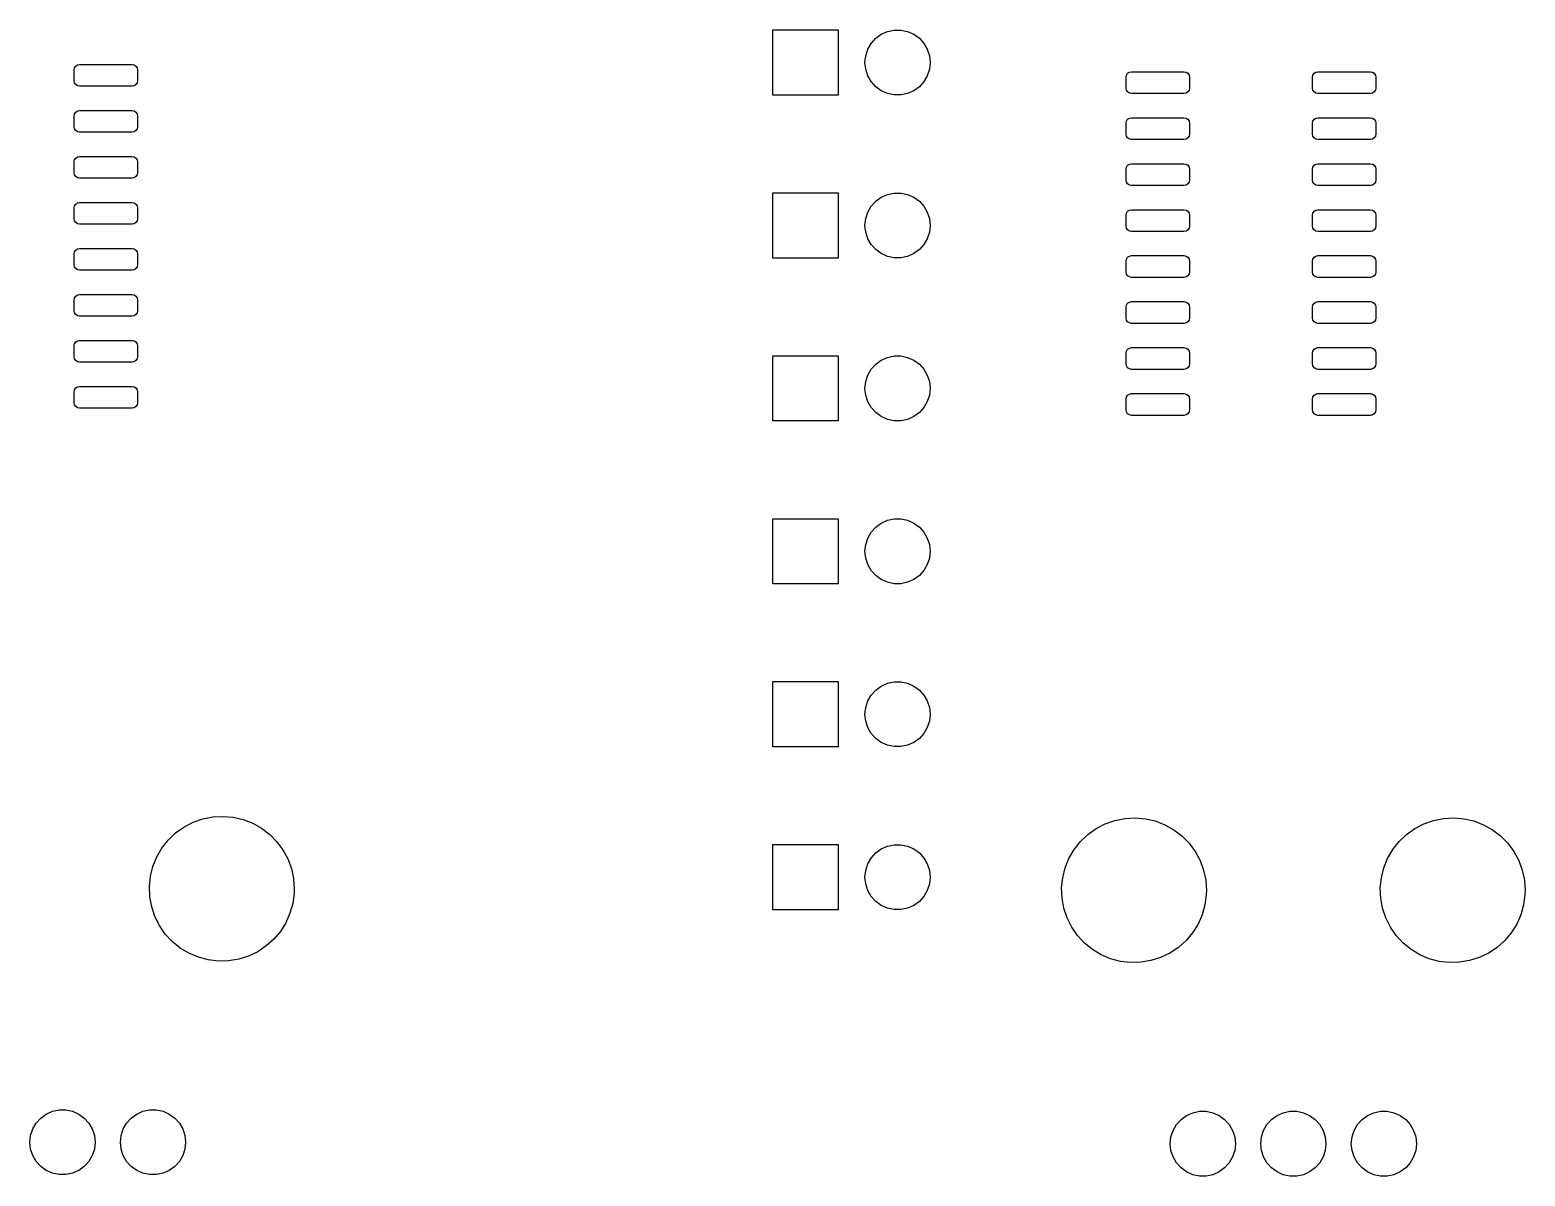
# Model space of a CAD drawing. Extents: x 119 to 479, y -311 to -51.
# Drawn here: x 248.08 to 289.37, y -178.35 to -146.7 of the extents above; entities that cross this region are included whole.
import ezdxf

# ---------------------------------------------------------------- set-up
doc = ezdxf.new("R2010")
doc.units = 0
doc.layers.add('BLACK', color=7, linetype='CONTINUOUS')

msp = doc.modelspace()

# ---------------------------------------------------------------- linework, layer by layer
at = {"layer": 'BLACK', "linetype": 'CONTINUOUS'}
for p, q in [((268.6, -148.5), (268.6, -146.7)), ((268.6, -146.7), (270.4, -146.7)), ((270.4, -146.7), (270.4, -148.5)), ((271.312, -147.071), (271.438, -146.931)), ((271.438, -146.931), (271.59, -146.821)), ((271.59, -146.821), (271.762, -146.744)), ((271.762, -146.744), (271.946, -146.705)), ((271.946, -146.705), (272.134, -146.705)), ((272.134, -146.705), (272.318, -146.744)), ((272.318, -146.744), (272.49, -146.821)), ((272.49, -146.821), (272.642, -146.931)), ((272.642, -146.931), (272.768, -147.071)), ((271.16, -147.413), (271.218, -147.234)), ((271.218, -147.234), (271.312, -147.071)), ((272.768, -147.071), (272.862, -147.234)), ((272.862, -147.234), (272.92, -147.413)), ((249.3, -147.805), (249.311, -147.748)), ((249.3, -148.105), (249.3, -147.805)), ((249.311, -147.748), (249.344, -147.699)), ((249.344, -147.699), (249.393, -147.666)), ((249.393, -147.666), (249.45, -147.655)), ((249.45, -147.655), (250.9, -147.655)), ((250.9, -147.655), (250.957, -147.666)), ((250.957, -147.666), (251.006, -147.699)), ((251.006, -147.699), (251.039, -147.748)), ((251.039, -147.748), (251.05, -147.805)), ((251.05, -147.805), (251.05, -148.105)), ((271.14, -147.6), (271.16, -147.413)), ((271.16, -147.787), (271.14, -147.6)), ((271.218, -147.966), (271.16, -147.787)), ((272.92, -147.787), (272.862, -147.966)), ((272.92, -147.413), (272.94, -147.6)), ((272.94, -147.6), (272.92, -147.787)), ((249.311, -148.162), (249.3, -148.105)), ((249.344, -148.211), (249.311, -148.162)), ((249.393, -148.244), (249.344, -148.211)), ((251.006, -148.211), (250.957, -148.244)), ((251.039, -148.162), (251.006, -148.211)), ((251.05, -148.105), (251.039, -148.162)), ((271.312, -148.129), (271.218, -147.966)), ((271.438, -148.269), (271.312, -148.129)), ((272.768, -148.129), (272.642, -148.269)), ((272.862, -147.966), (272.768, -148.129)), ((278.35, -148.005), (278.361, -147.948)), ((278.35, -148.305), (278.35, -148.005)), ((278.361, -147.948), (278.394, -147.899)), ((278.394, -147.899), (278.443, -147.866)), ((278.443, -147.866), (278.5, -147.855)), ((278.5, -147.855), (279.95, -147.855)), ((279.95, -147.855), (280.007, -147.866)), ((280.007, -147.866), (280.056, -147.899)), ((280.056, -147.899), (280.089, -147.948)), ((280.089, -147.948), (280.1, -148.005)), ((280.1, -148.005), (280.1, -148.305)), ((283.5, -148.005), (283.511, -147.948)), ((283.5, -148.305), (283.5, -148.005)), ((283.511, -147.948), (283.544, -147.899)), ((283.544, -147.899), (283.593, -147.866)), ((283.593, -147.866), (283.65, -147.855)), ((283.65, -147.855), (285.1, -147.855)), ((285.1, -147.855), (285.157, -147.866)), ((285.157, -147.866), (285.206, -147.899)), ((285.206, -147.899), (285.239, -147.948)), ((285.239, -147.948), (285.25, -148.005)), ((285.25, -148.005), (285.25, -148.305)), ((249.45, -148.255), (249.393, -148.244)), ((250.9, -148.255), (249.45, -148.255)), ((250.957, -148.244), (250.9, -148.255)), ((270.4, -148.5), (268.6, -148.5)), ((271.59, -148.379), (271.438, -148.269)), ((271.762, -148.456), (271.59, -148.379)), ((271.946, -148.495), (271.762, -148.456)), ((272.134, -148.495), (271.946, -148.495)), ((272.318, -148.456), (272.134, -148.495)), ((272.49, -148.379), (272.318, -148.456)), ((272.642, -148.269), (272.49, -148.379)), ((278.361, -148.362), (278.35, -148.305)), ((278.394, -148.411), (278.361, -148.362)), ((278.443, -148.444), (278.394, -148.411)), ((278.5, -148.455), (278.443, -148.444)), ((279.95, -148.455), (278.5, -148.455)), ((280.007, -148.444), (279.95, -148.455)), ((280.056, -148.411), (280.007, -148.444)), ((280.089, -148.362), (280.056, -148.411)), ((280.1, -148.305), (280.089, -148.362)), ((283.511, -148.362), (283.5, -148.305)), ((283.544, -148.411), (283.511, -148.362)), ((283.593, -148.444), (283.544, -148.411)), ((283.65, -148.455), (283.593, -148.444)), ((285.1, -148.455), (283.65, -148.455)), ((285.157, -148.444), (285.1, -148.455)), ((285.206, -148.411), (285.157, -148.444)), ((285.239, -148.362), (285.206, -148.411)), ((285.25, -148.305), (285.239, -148.362)), ((249.3, -149.075), (249.311, -149.018)), ((249.311, -149.018), (249.344, -148.969)), ((249.344, -148.969), (249.393, -148.936)), ((249.393, -148.936), (249.45, -148.925)), ((249.45, -148.925), (250.9, -148.925)), ((250.9, -148.925), (250.957, -148.936)), ((250.957, -148.936), (251.006, -148.969)), ((251.006, -148.969), (251.039, -149.018)), ((251.039, -149.018), (251.05, -149.075)), ((249.3, -149.375), (249.3, -149.075)), ((249.311, -149.432), (249.3, -149.375)), ((249.344, -149.481), (249.311, -149.432)), ((251.039, -149.432), (251.006, -149.481)), ((251.05, -149.375), (251.039, -149.432)), ((251.05, -149.075), (251.05, -149.375)), ((278.35, -149.275), (278.361, -149.218)), ((278.35, -149.575), (278.35, -149.275)), ((278.361, -149.218), (278.394, -149.169)), ((278.394, -149.169), (278.443, -149.136)), ((278.443, -149.136), (278.5, -149.125)), ((278.5, -149.125), (279.95, -149.125)), ((279.95, -149.125), (280.007, -149.136)), ((280.007, -149.136), (280.056, -149.169)), ((280.056, -149.169), (280.089, -149.218)), ((280.089, -149.218), (280.1, -149.275)), ((280.1, -149.275), (280.1, -149.575)), ((283.5, -149.275), (283.511, -149.218)), ((283.5, -149.575), (283.5, -149.275)), ((283.511, -149.218), (283.544, -149.169)), ((283.544, -149.169), (283.593, -149.136)), ((283.593, -149.136), (283.65, -149.125)), ((283.65, -149.125), (285.1, -149.125)), ((285.1, -149.125), (285.157, -149.136)), ((285.157, -149.136), (285.206, -149.169)), ((285.206, -149.169), (285.239, -149.218)), ((285.239, -149.218), (285.25, -149.275)), ((285.25, -149.275), (285.25, -149.575)), ((249.393, -149.514), (249.344, -149.481)), ((249.45, -149.525), (249.393, -149.514)), ((250.9, -149.525), (249.45, -149.525)), ((250.957, -149.514), (250.9, -149.525)), ((251.006, -149.481), (250.957, -149.514)), ((278.361, -149.632), (278.35, -149.575)), ((278.394, -149.681), (278.361, -149.632)), ((278.443, -149.714), (278.394, -149.681)), ((278.5, -149.725), (278.443, -149.714)), ((279.95, -149.725), (278.5, -149.725)), ((280.007, -149.714), (279.95, -149.725)), ((280.056, -149.681), (280.007, -149.714)), ((280.089, -149.632), (280.056, -149.681)), ((280.1, -149.575), (280.089, -149.632)), ((283.511, -149.632), (283.5, -149.575)), ((283.544, -149.681), (283.511, -149.632)), ((283.593, -149.714), (283.544, -149.681)), ((283.65, -149.725), (283.593, -149.714)), ((285.1, -149.725), (283.65, -149.725)), ((285.157, -149.714), (285.1, -149.725)), ((285.206, -149.681), (285.157, -149.714)), ((285.239, -149.632), (285.206, -149.681)), ((285.25, -149.575), (285.239, -149.632)), ((249.3, -150.345), (249.311, -150.288)), ((249.311, -150.288), (249.344, -150.239)), ((249.344, -150.239), (249.393, -150.206)), ((249.393, -150.206), (249.45, -150.195)), ((249.45, -150.195), (250.9, -150.195)), ((250.9, -150.195), (250.957, -150.206)), ((250.957, -150.206), (251.006, -150.239)), ((251.006, -150.239), (251.039, -150.288)), ((251.039, -150.288), (251.05, -150.345)), ((249.3, -150.645), (249.3, -150.345)), ((249.311, -150.702), (249.3, -150.645)), ((249.344, -150.751), (249.311, -150.702)), ((251.039, -150.702), (251.006, -150.751)), ((251.05, -150.645), (251.039, -150.702)), ((251.05, -150.345), (251.05, -150.645)), ((278.35, -150.545), (278.361, -150.488)), ((278.35, -150.845), (278.35, -150.545)), ((278.361, -150.488), (278.394, -150.439)), ((278.394, -150.439), (278.443, -150.406)), ((278.443, -150.406), (278.5, -150.395)), ((278.5, -150.395), (279.95, -150.395)), ((279.95, -150.395), (280.007, -150.406)), ((280.007, -150.406), (280.056, -150.439)), ((280.056, -150.439), (280.089, -150.488)), ((280.089, -150.488), (280.1, -150.545)), ((280.1, -150.545), (280.1, -150.845)), ((283.5, -150.545), (283.511, -150.488)), ((283.5, -150.845), (283.5, -150.545)), ((283.511, -150.488), (283.544, -150.439)), ((283.544, -150.439), (283.593, -150.406)), ((283.593, -150.406), (283.65, -150.395)), ((283.65, -150.395), (285.1, -150.395)), ((285.1, -150.395), (285.157, -150.406)), ((285.157, -150.406), (285.206, -150.439)), ((285.206, -150.439), (285.239, -150.488)), ((285.239, -150.488), (285.25, -150.545)), ((285.25, -150.545), (285.25, -150.845)), ((249.393, -150.784), (249.344, -150.751)), ((249.45, -150.795), (249.393, -150.784)), ((250.9, -150.795), (249.45, -150.795)), ((250.957, -150.784), (250.9, -150.795)), ((251.006, -150.751), (250.957, -150.784)), ((278.361, -150.902), (278.35, -150.845)), ((278.394, -150.951), (278.361, -150.902)), ((278.443, -150.984), (278.394, -150.951)), ((278.5, -150.995), (278.443, -150.984)), ((279.95, -150.995), (278.5, -150.995)), ((280.007, -150.984), (279.95, -150.995)), ((280.056, -150.951), (280.007, -150.984)), ((280.089, -150.902), (280.056, -150.951)), ((280.1, -150.845), (280.089, -150.902)), ((283.511, -150.902), (283.5, -150.845)), ((283.544, -150.951), (283.511, -150.902)), ((283.593, -150.984), (283.544, -150.951)), ((283.65, -150.995), (283.593, -150.984)), ((285.1, -150.995), (283.65, -150.995)), ((285.157, -150.984), (285.1, -150.995)), ((285.206, -150.951), (285.157, -150.984)), ((285.239, -150.902), (285.206, -150.951)), ((285.25, -150.845), (285.239, -150.902)), ((249.311, -151.558), (249.344, -151.509)), ((249.344, -151.509), (249.393, -151.476)), ((249.393, -151.476), (249.45, -151.465)), ((249.45, -151.465), (250.9, -151.465)), ((250.9, -151.465), (250.957, -151.476)), ((250.957, -151.476), (251.006, -151.509)), ((251.006, -151.509), (251.039, -151.558)), ((268.6, -153), (268.6, -151.2)), ((268.6, -151.2), (270.4, -151.2)), ((270.4, -151.2), (270.4, -153)), ((271.312, -151.571), (271.438, -151.431)), ((271.438, -151.431), (271.59, -151.321)), ((271.59, -151.321), (271.762, -151.244)), ((271.762, -151.244), (271.946, -151.205)), ((271.946, -151.205), (272.134, -151.205)), ((272.134, -151.205), (272.318, -151.244)), ((272.318, -151.244), (272.49, -151.321)), ((272.49, -151.321), (272.642, -151.431)), ((272.642, -151.431), (272.768, -151.571)), ((249.3, -151.615), (249.311, -151.558)), ((249.3, -151.915), (249.3, -151.615)), ((249.311, -151.972), (249.3, -151.915)), ((251.039, -151.558), (251.05, -151.615)), ((251.05, -151.915), (251.039, -151.972)), ((251.05, -151.615), (251.05, -151.915)), ((271.14, -152.1), (271.16, -151.913)), ((271.16, -151.913), (271.218, -151.734)), ((271.218, -151.734), (271.312, -151.571)), ((272.768, -151.571), (272.862, -151.734)), ((272.862, -151.734), (272.92, -151.913)), ((272.92, -151.913), (272.94, -152.1)), ((278.35, -151.815), (278.361, -151.758)), ((278.35, -152.115), (278.35, -151.815)), ((278.361, -151.758), (278.394, -151.709)), ((278.394, -151.709), (278.443, -151.676)), ((278.443, -151.676), (278.5, -151.665)), ((278.5, -151.665), (279.95, -151.665)), ((279.95, -151.665), (280.007, -151.676)), ((280.007, -151.676), (280.056, -151.709)), ((280.056, -151.709), (280.089, -151.758)), ((280.089, -151.758), (280.1, -151.815)), ((280.1, -151.815), (280.1, -152.115)), ((283.5, -151.815), (283.511, -151.758)), ((283.5, -152.115), (283.5, -151.815)), ((283.511, -151.758), (283.544, -151.709)), ((283.544, -151.709), (283.593, -151.676)), ((283.593, -151.676), (283.65, -151.665)), ((283.65, -151.665), (285.1, -151.665)), ((285.1, -151.665), (285.157, -151.676)), ((285.157, -151.676), (285.206, -151.709)), ((285.206, -151.709), (285.239, -151.758)), ((285.239, -151.758), (285.25, -151.815)), ((285.25, -151.815), (285.25, -152.115)), ((249.344, -152.021), (249.311, -151.972)), ((249.393, -152.054), (249.344, -152.021)), ((249.45, -152.065), (249.393, -152.054)), ((250.9, -152.065), (249.45, -152.065)), ((250.957, -152.054), (250.9, -152.065)), ((251.006, -152.021), (250.957, -152.054)), ((251.039, -151.972), (251.006, -152.021)), ((271.16, -152.287), (271.14, -152.1)), ((271.218, -152.466), (271.16, -152.287)), ((272.92, -152.287), (272.862, -152.466)), ((272.94, -152.1), (272.92, -152.287)), ((278.361, -152.172), (278.35, -152.115)), ((278.394, -152.221), (278.361, -152.172)), ((278.443, -152.254), (278.394, -152.221)), ((278.5, -152.265), (278.443, -152.254)), ((279.95, -152.265), (278.5, -152.265)), ((280.007, -152.254), (279.95, -152.265)), ((280.056, -152.221), (280.007, -152.254)), ((280.089, -152.172), (280.056, -152.221)), ((280.1, -152.115), (280.089, -152.172)), ((283.511, -152.172), (283.5, -152.115)), ((283.544, -152.221), (283.511, -152.172)), ((283.593, -152.254), (283.544, -152.221)), ((283.65, -152.265), (283.593, -152.254)), ((285.1, -152.265), (283.65, -152.265)), ((285.157, -152.254), (285.1, -152.265)), ((285.206, -152.221), (285.157, -152.254)), ((285.239, -152.172), (285.206, -152.221)), ((285.25, -152.115), (285.239, -152.172)), ((249.344, -152.779), (249.393, -152.746)), ((249.393, -152.746), (249.45, -152.735)), ((249.45, -152.735), (250.9, -152.735)), ((250.9, -152.735), (250.957, -152.746)), ((250.957, -152.746), (251.006, -152.779)), ((271.312, -152.629), (271.218, -152.466)), ((271.438, -152.769), (271.312, -152.629)), ((271.59, -152.879), (271.438, -152.769)), ((272.642, -152.769), (272.49, -152.879)), ((272.768, -152.629), (272.642, -152.769)), ((272.862, -152.466), (272.768, -152.629)), ((249.3, -152.885), (249.311, -152.828)), ((249.3, -153.185), (249.3, -152.885)), ((249.311, -153.242), (249.3, -153.185)), ((249.311, -152.828), (249.344, -152.779)), ((251.006, -152.779), (251.039, -152.828)), ((251.039, -152.828), (251.05, -152.885)), ((251.05, -153.185), (251.039, -153.242)), ((251.05, -152.885), (251.05, -153.185)), ((270.4, -153), (268.6, -153)), ((271.762, -152.956), (271.59, -152.879)), ((271.946, -152.995), (271.762, -152.956)), ((272.134, -152.995), (271.946, -152.995)), ((272.318, -152.956), (272.134, -152.995)), ((272.49, -152.879), (272.318, -152.956)), ((278.35, -153.085), (278.361, -153.028)), ((278.35, -153.385), (278.35, -153.085)), ((278.361, -153.028), (278.394, -152.979)), ((278.394, -152.979), (278.443, -152.946)), ((278.443, -152.946), (278.5, -152.935)), ((278.5, -152.935), (279.95, -152.935)), ((279.95, -152.935), (280.007, -152.946)), ((280.007, -152.946), (280.056, -152.979)), ((280.056, -152.979), (280.089, -153.028)), ((280.089, -153.028), (280.1, -153.085)), ((280.1, -153.085), (280.1, -153.385)), ((283.5, -153.085), (283.511, -153.028)), ((283.5, -153.385), (283.5, -153.085)), ((283.511, -153.028), (283.544, -152.979)), ((283.544, -152.979), (283.593, -152.946)), ((283.593, -152.946), (283.65, -152.935)), ((283.65, -152.935), (285.1, -152.935)), ((285.1, -152.935), (285.157, -152.946)), ((285.157, -152.946), (285.206, -152.979)), ((285.206, -152.979), (285.239, -153.028)), ((285.239, -153.028), (285.25, -153.085)), ((285.25, -153.085), (285.25, -153.385)), ((249.344, -153.291), (249.311, -153.242)), ((249.393, -153.324), (249.344, -153.291)), ((249.45, -153.335), (249.393, -153.324)), ((250.9, -153.335), (249.45, -153.335)), ((250.957, -153.324), (250.9, -153.335)), ((251.006, -153.291), (250.957, -153.324)), ((251.039, -153.242), (251.006, -153.291)), ((278.361, -153.442), (278.35, -153.385)), ((278.394, -153.491), (278.361, -153.442)), ((278.443, -153.524), (278.394, -153.491)), ((278.5, -153.535), (278.443, -153.524)), ((279.95, -153.535), (278.5, -153.535)), ((280.007, -153.524), (279.95, -153.535)), ((280.056, -153.491), (280.007, -153.524)), ((280.089, -153.442), (280.056, -153.491)), ((280.1, -153.385), (280.089, -153.442)), ((283.511, -153.442), (283.5, -153.385)), ((283.544, -153.491), (283.511, -153.442)), ((283.593, -153.524), (283.544, -153.491)), ((283.65, -153.535), (283.593, -153.524)), ((285.1, -153.535), (283.65, -153.535)), ((285.157, -153.524), (285.1, -153.535)), ((285.206, -153.491), (285.157, -153.524)), ((285.239, -153.442), (285.206, -153.491)), ((285.25, -153.385), (285.239, -153.442)), ((249.393, -154.016), (249.45, -154.005)), ((249.45, -154.005), (250.9, -154.005)), ((250.9, -154.005), (250.957, -154.016)), ((249.3, -154.155), (249.311, -154.098)), ((249.3, -154.455), (249.3, -154.155)), ((249.311, -154.098), (249.344, -154.049)), ((249.344, -154.049), (249.393, -154.016)), ((250.957, -154.016), (251.006, -154.049)), ((251.006, -154.049), (251.039, -154.098)), ((251.039, -154.098), (251.05, -154.155)), ((251.05, -154.155), (251.05, -154.455)), ((278.35, -154.355), (278.361, -154.298)), ((278.35, -154.655), (278.35, -154.355)), ((278.361, -154.298), (278.394, -154.249)), ((278.394, -154.249), (278.443, -154.216)), ((278.443, -154.216), (278.5, -154.205)), ((278.5, -154.205), (279.95, -154.205)), ((279.95, -154.205), (280.007, -154.216)), ((280.007, -154.216), (280.056, -154.249)), ((280.056, -154.249), (280.089, -154.298)), ((280.089, -154.298), (280.1, -154.355)), ((280.1, -154.355), (280.1, -154.655)), ((283.5, -154.355), (283.511, -154.298)), ((283.5, -154.655), (283.5, -154.355)), ((283.511, -154.298), (283.544, -154.249)), ((283.544, -154.249), (283.593, -154.216)), ((283.593, -154.216), (283.65, -154.205)), ((283.65, -154.205), (285.1, -154.205)), ((285.1, -154.205), (285.157, -154.216)), ((285.157, -154.216), (285.206, -154.249)), ((285.206, -154.249), (285.239, -154.298)), ((285.239, -154.298), (285.25, -154.355)), ((285.25, -154.355), (285.25, -154.655)), ((249.311, -154.512), (249.3, -154.455)), ((249.344, -154.561), (249.311, -154.512)), ((249.393, -154.594), (249.344, -154.561)), ((249.45, -154.605), (249.393, -154.594)), ((250.9, -154.605), (249.45, -154.605)), ((250.957, -154.594), (250.9, -154.605)), ((251.006, -154.561), (250.957, -154.594)), ((251.039, -154.512), (251.006, -154.561)), ((251.05, -154.455), (251.039, -154.512)), ((278.361, -154.712), (278.35, -154.655)), ((278.394, -154.761), (278.361, -154.712)), ((278.443, -154.794), (278.394, -154.761)), ((278.5, -154.805), (278.443, -154.794)), ((279.95, -154.805), (278.5, -154.805)), ((280.007, -154.794), (279.95, -154.805)), ((280.056, -154.761), (280.007, -154.794)), ((280.089, -154.712), (280.056, -154.761)), ((280.1, -154.655), (280.089, -154.712)), ((283.511, -154.712), (283.5, -154.655)), ((283.544, -154.761), (283.511, -154.712)), ((283.593, -154.794), (283.544, -154.761)), ((283.65, -154.805), (283.593, -154.794)), ((285.1, -154.805), (283.65, -154.805)), ((285.157, -154.794), (285.1, -154.805)), ((285.206, -154.761), (285.157, -154.794)), ((285.239, -154.712), (285.206, -154.761)), ((285.25, -154.655), (285.239, -154.712)), ((249.3, -155.425), (249.311, -155.368)), ((249.3, -155.725), (249.3, -155.425)), ((249.311, -155.368), (249.344, -155.319)), ((249.344, -155.319), (249.393, -155.286)), ((249.393, -155.286), (249.45, -155.275)), ((249.45, -155.275), (250.9, -155.275)), ((250.9, -155.275), (250.957, -155.286)), ((250.957, -155.286), (251.006, -155.319)), ((251.006, -155.319), (251.039, -155.368)), ((251.039, -155.368), (251.05, -155.425)), ((251.05, -155.425), (251.05, -155.725)), ((278.35, -155.625), (278.361, -155.568)), ((278.35, -155.925), (278.35, -155.625)), ((278.361, -155.568), (278.394, -155.519)), ((278.394, -155.519), (278.443, -155.486)), ((278.443, -155.486), (278.5, -155.475)), ((278.5, -155.475), (279.95, -155.475)), ((279.95, -155.475), (280.007, -155.486)), ((280.007, -155.486), (280.056, -155.519)), ((280.056, -155.519), (280.089, -155.568)), ((280.089, -155.568), (280.1, -155.625)), ((280.1, -155.625), (280.1, -155.925)), ((283.5, -155.625), (283.511, -155.568)), ((283.5, -155.925), (283.5, -155.625)), ((283.511, -155.568), (283.544, -155.519)), ((283.544, -155.519), (283.593, -155.486)), ((283.593, -155.486), (283.65, -155.475)), ((283.65, -155.475), (285.1, -155.475)), ((285.1, -155.475), (285.157, -155.486)), ((285.157, -155.486), (285.206, -155.519)), ((285.206, -155.519), (285.239, -155.568)), ((285.239, -155.568), (285.25, -155.625)), ((285.25, -155.625), (285.25, -155.925)), ((249.311, -155.782), (249.3, -155.725)), ((249.344, -155.831), (249.311, -155.782)), ((249.393, -155.864), (249.344, -155.831)), ((249.45, -155.875), (249.393, -155.864)), ((250.9, -155.875), (249.45, -155.875)), ((250.957, -155.864), (250.9, -155.875)), ((251.006, -155.831), (250.957, -155.864)), ((251.039, -155.782), (251.006, -155.831)), ((251.05, -155.725), (251.039, -155.782)), ((268.6, -157.5), (268.6, -155.7)), ((268.6, -155.7), (270.4, -155.7)), ((270.4, -155.7), (270.4, -157.5)), ((271.218, -156.234), (271.312, -156.071)), ((271.312, -156.071), (271.438, -155.931)), ((271.438, -155.931), (271.59, -155.821)), ((271.59, -155.821), (271.762, -155.744)), ((271.762, -155.744), (271.946, -155.705)), ((271.946, -155.705), (272.134, -155.705)), ((272.134, -155.705), (272.318, -155.744)), ((272.318, -155.744), (272.49, -155.821)), ((272.49, -155.821), (272.642, -155.931)), ((272.642, -155.931), (272.768, -156.071)), ((272.768, -156.071), (272.862, -156.234)), ((278.361, -155.982), (278.35, -155.925)), ((278.394, -156.031), (278.361, -155.982)), ((278.443, -156.064), (278.394, -156.031)), ((278.5, -156.075), (278.443, -156.064)), ((279.95, -156.075), (278.5, -156.075)), ((280.007, -156.064), (279.95, -156.075)), ((280.056, -156.031), (280.007, -156.064)), ((280.089, -155.982), (280.056, -156.031)), ((280.1, -155.925), (280.089, -155.982)), ((283.511, -155.982), (283.5, -155.925)), ((283.544, -156.031), (283.511, -155.982)), ((283.593, -156.064), (283.544, -156.031)), ((283.65, -156.075), (283.593, -156.064)), ((285.1, -156.075), (283.65, -156.075)), ((285.157, -156.064), (285.1, -156.075)), ((285.206, -156.031), (285.157, -156.064)), ((285.239, -155.982), (285.206, -156.031)), ((285.25, -155.925), (285.239, -155.982)), ((271.14, -156.6), (271.16, -156.413)), ((271.16, -156.413), (271.218, -156.234)), ((272.862, -156.234), (272.92, -156.413)), ((272.92, -156.413), (272.94, -156.6)), ((249.3, -156.695), (249.311, -156.638)), ((249.3, -156.995), (249.3, -156.695)), ((249.311, -156.638), (249.344, -156.589)), ((249.344, -156.589), (249.393, -156.556)), ((249.393, -156.556), (249.45, -156.545)), ((249.45, -156.545), (250.9, -156.545)), ((250.9, -156.545), (250.957, -156.556)), ((250.957, -156.556), (251.006, -156.589)), ((251.006, -156.589), (251.039, -156.638)), ((251.039, -156.638), (251.05, -156.695)), ((251.05, -156.695), (251.05, -156.995)), ((271.16, -156.787), (271.14, -156.6)), ((271.218, -156.966), (271.16, -156.787)), ((272.92, -156.787), (272.862, -156.966)), ((272.94, -156.6), (272.92, -156.787)), ((278.35, -156.895), (278.361, -156.838)), ((278.35, -157.195), (278.35, -156.895)), ((278.361, -156.838), (278.394, -156.789)), ((278.394, -156.789), (278.443, -156.756)), ((278.443, -156.756), (278.5, -156.745)), ((278.5, -156.745), (279.95, -156.745)), ((279.95, -156.745), (280.007, -156.756)), ((280.007, -156.756), (280.056, -156.789)), ((280.056, -156.789), (280.089, -156.838)), ((280.089, -156.838), (280.1, -156.895)), ((280.1, -156.895), (280.1, -157.195)), ((283.5, -156.895), (283.511, -156.838)), ((283.5, -157.195), (283.5, -156.895)), ((283.511, -156.838), (283.544, -156.789)), ((283.544, -156.789), (283.593, -156.756)), ((283.593, -156.756), (283.65, -156.745)), ((283.65, -156.745), (285.1, -156.745)), ((285.1, -156.745), (285.157, -156.756)), ((285.157, -156.756), (285.206, -156.789)), ((285.206, -156.789), (285.239, -156.838)), ((285.239, -156.838), (285.25, -156.895)), ((285.25, -156.895), (285.25, -157.195)), ((249.311, -157.052), (249.3, -156.995)), ((249.344, -157.101), (249.311, -157.052)), ((249.393, -157.134), (249.344, -157.101)), ((249.45, -157.145), (249.393, -157.134)), ((250.9, -157.145), (249.45, -157.145)), ((250.957, -157.134), (250.9, -157.145)), ((251.006, -157.101), (250.957, -157.134)), ((251.039, -157.052), (251.006, -157.101)), ((251.05, -156.995), (251.039, -157.052)), ((271.312, -157.129), (271.218, -156.966)), ((271.438, -157.269), (271.312, -157.129)), ((271.59, -157.379), (271.438, -157.269)), ((272.642, -157.269), (272.49, -157.379)), ((272.768, -157.129), (272.642, -157.269)), ((272.862, -156.966), (272.768, -157.129)), ((278.361, -157.252), (278.35, -157.195)), ((278.394, -157.301), (278.361, -157.252)), ((278.443, -157.334), (278.394, -157.301)), ((280.056, -157.301), (280.007, -157.334)), ((280.089, -157.252), (280.056, -157.301)), ((280.1, -157.195), (280.089, -157.252)), ((283.511, -157.252), (283.5, -157.195)), ((283.544, -157.301), (283.511, -157.252)), ((283.593, -157.334), (283.544, -157.301)), ((285.206, -157.301), (285.157, -157.334)), ((285.239, -157.252), (285.206, -157.301)), ((285.25, -157.195), (285.239, -157.252)), ((270.4, -157.5), (268.6, -157.5)), ((271.762, -157.456), (271.59, -157.379)), ((271.946, -157.495), (271.762, -157.456)), ((272.134, -157.495), (271.946, -157.495)), ((272.318, -157.456), (272.134, -157.495)), ((272.49, -157.379), (272.318, -157.456)), ((278.5, -157.345), (278.443, -157.334)), ((279.95, -157.345), (278.5, -157.345)), ((280.007, -157.334), (279.95, -157.345)), ((283.65, -157.345), (283.593, -157.334)), ((285.1, -157.345), (283.65, -157.345)), ((285.157, -157.334), (285.1, -157.345)), ((268.6, -162), (268.6, -160.2)), ((268.6, -160.2), (270.4, -160.2)), ((270.4, -160.2), (270.4, -162)), ((271.762, -160.244), (271.946, -160.205)), ((271.946, -160.205), (272.134, -160.205)), ((272.134, -160.205), (272.318, -160.244)), ((271.218, -160.734), (271.312, -160.571)), ((271.312, -160.571), (271.438, -160.431)), ((271.438, -160.431), (271.59, -160.321)), ((271.59, -160.321), (271.762, -160.244)), ((272.318, -160.244), (272.49, -160.321)), ((272.49, -160.321), (272.642, -160.431)), ((272.642, -160.431), (272.768, -160.571)), ((272.768, -160.571), (272.862, -160.734)), ((271.14, -161.1), (271.16, -160.913)), ((271.16, -160.913), (271.218, -160.734)), ((272.862, -160.734), (272.92, -160.913)), ((272.92, -160.913), (272.94, -161.1)), ((271.16, -161.287), (271.14, -161.1)), ((271.218, -161.466), (271.16, -161.287)), ((272.92, -161.287), (272.862, -161.466)), ((272.94, -161.1), (272.92, -161.287)), ((271.312, -161.629), (271.218, -161.466)), ((271.438, -161.769), (271.312, -161.629)), ((271.59, -161.879), (271.438, -161.769)), ((272.642, -161.769), (272.49, -161.879)), ((272.768, -161.629), (272.642, -161.769)), ((272.862, -161.466), (272.768, -161.629)), ((270.4, -162), (268.6, -162)), ((271.762, -161.956), (271.59, -161.879)), ((271.946, -161.995), (271.762, -161.956)), ((272.134, -161.995), (271.946, -161.995)), ((272.318, -161.956), (272.134, -161.995)), ((272.49, -161.879), (272.318, -161.956)), ((268.6, -166.5), (268.6, -164.7)), ((268.6, -164.7), (270.4, -164.7)), ((270.4, -164.7), (270.4, -166.5)), ((271.59, -164.821), (271.762, -164.744)), ((271.762, -164.744), (271.946, -164.705)), ((271.946, -164.705), (272.134, -164.705)), ((272.134, -164.705), (272.318, -164.744)), ((272.318, -164.744), (272.49, -164.821)), ((271.218, -165.234), (271.312, -165.071)), ((271.312, -165.071), (271.438, -164.931)), ((271.438, -164.931), (271.59, -164.821)), ((272.49, -164.821), (272.642, -164.931)), ((272.642, -164.931), (272.768, -165.071)), ((272.768, -165.071), (272.862, -165.234)), ((271.14, -165.6), (271.16, -165.413)), ((271.16, -165.413), (271.218, -165.234)), ((272.862, -165.234), (272.92, -165.413)), ((272.92, -165.413), (272.94, -165.6)), ((271.16, -165.787), (271.14, -165.6)), ((271.218, -165.966), (271.16, -165.787)), ((271.312, -166.129), (271.218, -165.966)), ((272.862, -165.966), (272.768, -166.129)), ((272.92, -165.787), (272.862, -165.966)), ((272.94, -165.6), (272.92, -165.787)), ((271.438, -166.269), (271.312, -166.129)), ((271.59, -166.379), (271.438, -166.269)), ((271.762, -166.456), (271.59, -166.379)), ((272.49, -166.379), (272.318, -166.456)), ((272.642, -166.269), (272.49, -166.379)), ((272.768, -166.129), (272.642, -166.269)), ((270.4, -166.5), (268.6, -166.5)), ((271.946, -166.495), (271.762, -166.456)), ((272.134, -166.495), (271.946, -166.495)), ((272.318, -166.456), (272.134, -166.495)), ((252.852, -168.491), (253.129, -168.436)), ((253.129, -168.436), (253.411, -168.42)), ((253.411, -168.42), (253.693, -168.445)), ((253.693, -168.445), (253.968, -168.508)), ((278.319, -168.476), (278.601, -168.46)), ((278.601, -168.46), (278.883, -168.485)), ((287.119, -168.476), (287.401, -168.46)), ((287.401, -168.46), (287.683, -168.485)), ((252.105, -168.879), (252.335, -168.715)), ((252.335, -168.715), (252.586, -168.584)), ((252.586, -168.584), (252.852, -168.491)), ((253.968, -168.508), (254.232, -168.61)), ((254.232, -168.61), (254.478, -168.748)), ((254.478, -168.748), (254.703, -168.92)), ((277.295, -168.919), (277.525, -168.755)), ((277.525, -168.755), (277.776, -168.624)), ((277.776, -168.624), (278.042, -168.531)), ((278.042, -168.531), (278.319, -168.476)), ((278.883, -168.485), (279.158, -168.548)), ((279.158, -168.548), (279.422, -168.65)), ((279.422, -168.65), (279.668, -168.788)), ((279.668, -168.788), (279.893, -168.96)), ((286.095, -168.919), (286.325, -168.755)), ((286.325, -168.755), (286.576, -168.624)), ((286.576, -168.624), (286.842, -168.531)), ((286.842, -168.531), (287.119, -168.476)), ((287.683, -168.485), (287.958, -168.548)), ((287.958, -168.548), (288.222, -168.65)), ((288.222, -168.65), (288.468, -168.788)), ((288.468, -168.788), (288.693, -168.96)), ((251.726, -169.296), (251.901, -169.074)), ((251.901, -169.074), (252.105, -168.879)), ((254.703, -168.92), (254.901, -169.121)), ((254.901, -169.121), (255.069, -169.348)), ((268.6, -171), (268.6, -169.2)), ((268.6, -169.2), (270.4, -169.2)), ((270.4, -169.2), (270.4, -171)), ((271.59, -169.321), (271.762, -169.244)), ((271.762, -169.244), (271.946, -169.205)), ((271.946, -169.205), (272.134, -169.205)), ((272.134, -169.205), (272.318, -169.244)), ((272.318, -169.244), (272.49, -169.321)), ((276.916, -169.336), (277.091, -169.114)), ((277.091, -169.114), (277.295, -168.919)), ((279.893, -168.96), (280.091, -169.161)), ((280.091, -169.161), (280.259, -169.388)), ((285.716, -169.336), (285.891, -169.114)), ((285.891, -169.114), (286.095, -168.919)), ((288.693, -168.96), (288.891, -169.161)), ((288.891, -169.161), (289.059, -169.388)), ((251.478, -169.802), (251.584, -169.54)), ((251.584, -169.54), (251.726, -169.296)), ((255.069, -169.348), (255.203, -169.597)), ((255.203, -169.597), (255.301, -169.862)), ((271.218, -169.734), (271.312, -169.571)), ((271.312, -169.571), (271.438, -169.431)), ((271.438, -169.431), (271.59, -169.321)), ((272.49, -169.321), (272.642, -169.431)), ((272.642, -169.431), (272.768, -169.571)), ((272.768, -169.571), (272.862, -169.734)), ((276.668, -169.842), (276.774, -169.58)), ((276.774, -169.58), (276.916, -169.336)), ((280.259, -169.388), (280.393, -169.637)), ((280.393, -169.637), (280.491, -169.902)), ((285.468, -169.842), (285.574, -169.58)), ((285.574, -169.58), (285.716, -169.336)), ((289.059, -169.388), (289.193, -169.637)), ((289.193, -169.637), (289.291, -169.902)), ((251.381, -170.357), (251.41, -170.076)), ((251.41, -170.076), (251.478, -169.802)), ((255.301, -169.862), (255.36, -170.138)), ((271.14, -170.1), (271.16, -169.913)), ((271.16, -170.287), (271.14, -170.1)), ((271.16, -169.913), (271.218, -169.734)), ((272.862, -169.734), (272.92, -169.913)), ((272.92, -169.913), (272.94, -170.1)), ((272.94, -170.1), (272.92, -170.287)), ((276.6, -170.116), (276.668, -169.842)), ((280.491, -169.902), (280.55, -170.178)), ((285.4, -170.116), (285.468, -169.842)), ((289.291, -169.902), (289.35, -170.178)), ((251.392, -170.639), (251.381, -170.357)), ((255.36, -170.138), (255.38, -170.42)), ((255.38, -170.42), (255.376, -170.546)), ((271.218, -170.466), (271.16, -170.287)), ((271.312, -170.629), (271.218, -170.466)), ((272.862, -170.466), (272.768, -170.629)), ((272.92, -170.287), (272.862, -170.466)), ((276.571, -170.397), (276.6, -170.116)), ((276.582, -170.679), (276.571, -170.397)), ((280.55, -170.178), (280.57, -170.46)), ((280.57, -170.46), (280.566, -170.586)), ((285.371, -170.397), (285.4, -170.116)), ((285.382, -170.679), (285.371, -170.397)), ((289.35, -170.178), (289.37, -170.46)), ((289.37, -170.46), (289.366, -170.586)), ((251.443, -170.917), (251.392, -170.639)), ((251.532, -171.185), (251.443, -170.917)), ((255.338, -170.826), (255.262, -171.097)), ((255.376, -170.546), (255.338, -170.826)), ((271.438, -170.769), (271.312, -170.629)), ((271.59, -170.879), (271.438, -170.769)), ((271.762, -170.956), (271.59, -170.879)), ((272.49, -170.879), (272.318, -170.956)), ((272.642, -170.769), (272.49, -170.879)), ((272.768, -170.629), (272.642, -170.769)), ((276.633, -170.957), (276.582, -170.679)), ((280.528, -170.866), (280.452, -171.137)), ((280.566, -170.586), (280.528, -170.866)), ((285.433, -170.957), (285.382, -170.679)), ((289.328, -170.866), (289.252, -171.137)), ((289.366, -170.586), (289.328, -170.866)), ((251.659, -171.438), (251.532, -171.185)), ((255.262, -171.097), (255.148, -171.356)), ((270.4, -171), (268.6, -171)), ((271.946, -170.995), (271.762, -170.956)), ((272.134, -170.995), (271.946, -170.995)), ((272.318, -170.956), (272.134, -170.995)), ((276.722, -171.225), (276.633, -170.957)), ((276.849, -171.478), (276.722, -171.225)), ((280.452, -171.137), (280.338, -171.396)), ((285.522, -171.225), (285.433, -170.957)), ((285.649, -171.478), (285.522, -171.225)), ((289.252, -171.137), (289.138, -171.396)), ((251.819, -171.67), (251.659, -171.438)), ((252.011, -171.878), (251.819, -171.67)), ((254.998, -171.596), (254.816, -171.812)), ((255.148, -171.356), (254.998, -171.596)), ((277.009, -171.71), (276.849, -171.478)), ((277.201, -171.918), (277.009, -171.71)), ((280.188, -171.636), (280.006, -171.852)), ((280.338, -171.396), (280.188, -171.636)), ((285.809, -171.71), (285.649, -171.478)), ((286.001, -171.918), (285.809, -171.71)), ((288.988, -171.636), (288.806, -171.852)), ((289.138, -171.396), (288.988, -171.636)), ((252.23, -172.056), (252.011, -171.878)), ((252.472, -172.202), (252.23, -172.056)), ((254.371, -172.157), (254.116, -172.28)), ((254.606, -172), (254.371, -172.157)), ((254.816, -171.812), (254.606, -172)), ((277.42, -172.096), (277.201, -171.918)), ((277.662, -172.242), (277.42, -172.096)), ((279.796, -172.04), (279.561, -172.197)), ((280.006, -171.852), (279.796, -172.04)), ((286.22, -172.096), (286.001, -171.918)), ((286.462, -172.242), (286.22, -172.096)), ((288.596, -172.04), (288.361, -172.197)), ((288.806, -171.852), (288.596, -172.04)), ((252.732, -172.312), (252.472, -172.202)), ((253.005, -172.385), (252.732, -172.312)), ((253.286, -172.418), (253.005, -172.385)), ((253.568, -172.411), (253.286, -172.418)), ((253.847, -172.365), (253.568, -172.411)), ((254.116, -172.28), (253.847, -172.365)), ((277.922, -172.352), (277.662, -172.242)), ((278.195, -172.425), (277.922, -172.352)), ((278.476, -172.458), (278.195, -172.425)), ((278.758, -172.451), (278.476, -172.458)), ((279.037, -172.405), (278.758, -172.451)), ((279.306, -172.32), (279.037, -172.405)), ((279.561, -172.197), (279.306, -172.32)), ((286.722, -172.352), (286.462, -172.242)), ((286.995, -172.425), (286.722, -172.352)), ((287.276, -172.458), (286.995, -172.425)), ((287.558, -172.451), (287.276, -172.458)), ((287.837, -172.405), (287.558, -172.451)), ((288.106, -172.32), (287.837, -172.405)), ((288.361, -172.197), (288.106, -172.32)), ((248.378, -176.751), (248.53, -176.641)), ((248.53, -176.641), (248.702, -176.564)), ((248.702, -176.564), (248.886, -176.525)), ((248.886, -176.525), (249.074, -176.525)), ((249.074, -176.525), (249.258, -176.564)), ((249.258, -176.564), (249.43, -176.641)), ((249.43, -176.641), (249.582, -176.751)), ((250.878, -176.751), (251.03, -176.641)), ((251.03, -176.641), (251.202, -176.564)), ((251.202, -176.564), (251.386, -176.525)), ((251.386, -176.525), (251.574, -176.525)), ((251.574, -176.525), (251.758, -176.564)), ((251.758, -176.564), (251.93, -176.641)), ((251.93, -176.641), (252.082, -176.751)), ((279.868, -176.791), (280.02, -176.681)), ((280.02, -176.681), (280.192, -176.604)), ((280.192, -176.604), (280.376, -176.565)), ((280.376, -176.565), (280.564, -176.565)), ((280.564, -176.565), (280.748, -176.604)), ((280.748, -176.604), (280.92, -176.681)), ((280.92, -176.681), (281.072, -176.791)), ((282.368, -176.791), (282.52, -176.681)), ((282.52, -176.681), (282.692, -176.604)), ((282.692, -176.604), (282.876, -176.565)), ((282.876, -176.565), (283.064, -176.565)), ((283.064, -176.565), (283.248, -176.604)), ((283.248, -176.604), (283.42, -176.681)), ((283.42, -176.681), (283.572, -176.791)), ((284.868, -176.791), (285.02, -176.681)), ((285.02, -176.681), (285.192, -176.604)), ((285.192, -176.604), (285.376, -176.565)), ((285.376, -176.565), (285.564, -176.565)), ((285.564, -176.565), (285.748, -176.604)), ((285.748, -176.604), (285.92, -176.681)), ((285.92, -176.681), (286.072, -176.791)), ((248.1, -177.233), (248.158, -177.054)), ((248.158, -177.054), (248.252, -176.891)), ((248.252, -176.891), (248.378, -176.751)), ((249.582, -176.751), (249.708, -176.891)), ((249.708, -176.891), (249.802, -177.054)), ((249.802, -177.054), (249.86, -177.233)), ((250.6, -177.233), (250.658, -177.054)), ((250.658, -177.054), (250.752, -176.891)), ((250.752, -176.891), (250.878, -176.751)), ((252.082, -176.751), (252.208, -176.891)), ((252.208, -176.891), (252.302, -177.054)), ((252.302, -177.054), (252.36, -177.233)), ((279.59, -177.273), (279.648, -177.094)), ((279.648, -177.094), (279.742, -176.931)), ((279.742, -176.931), (279.868, -176.791)), ((281.072, -176.791), (281.198, -176.931)), ((281.198, -176.931), (281.292, -177.094)), ((281.292, -177.094), (281.35, -177.273)), ((282.09, -177.273), (282.148, -177.094)), ((282.148, -177.094), (282.242, -176.931)), ((282.242, -176.931), (282.368, -176.791)), ((283.572, -176.791), (283.698, -176.931)), ((283.698, -176.931), (283.792, -177.094)), ((283.792, -177.094), (283.85, -177.273)), ((284.59, -177.273), (284.648, -177.094)), ((284.648, -177.094), (284.742, -176.931)), ((284.742, -176.931), (284.868, -176.791)), ((286.072, -176.791), (286.198, -176.931)), ((286.198, -176.931), (286.292, -177.094)), ((286.292, -177.094), (286.35, -177.273)), ((248.08, -177.42), (248.1, -177.233)), ((248.1, -177.607), (248.08, -177.42)), ((249.86, -177.233), (249.88, -177.42)), ((249.88, -177.42), (249.86, -177.607)), ((250.58, -177.42), (250.6, -177.233)), ((250.6, -177.607), (250.58, -177.42)), ((252.36, -177.233), (252.38, -177.42)), ((252.38, -177.42), (252.36, -177.607)), ((279.57, -177.46), (279.59, -177.273)), ((279.59, -177.647), (279.57, -177.46)), ((281.35, -177.273), (281.37, -177.46)), ((281.37, -177.46), (281.35, -177.647)), ((282.07, -177.46), (282.09, -177.273)), ((282.09, -177.647), (282.07, -177.46)), ((283.85, -177.273), (283.87, -177.46)), ((283.87, -177.46), (283.85, -177.647)), ((284.57, -177.46), (284.59, -177.273)), ((284.59, -177.647), (284.57, -177.46)), ((286.35, -177.273), (286.37, -177.46)), ((286.37, -177.46), (286.35, -177.647)), ((248.158, -177.786), (248.1, -177.607)), ((248.252, -177.949), (248.158, -177.786)), ((248.378, -178.089), (248.252, -177.949)), ((249.708, -177.949), (249.582, -178.089)), ((249.802, -177.786), (249.708, -177.949)), ((249.86, -177.607), (249.802, -177.786)), ((250.658, -177.786), (250.6, -177.607)), ((250.752, -177.949), (250.658, -177.786)), ((250.878, -178.089), (250.752, -177.949)), ((252.208, -177.949), (252.082, -178.089)), ((252.302, -177.786), (252.208, -177.949)), ((252.36, -177.607), (252.302, -177.786)), ((279.648, -177.826), (279.59, -177.647)), ((279.742, -177.989), (279.648, -177.826)), ((281.292, -177.826), (281.198, -177.989)), ((281.35, -177.647), (281.292, -177.826)), ((282.148, -177.826), (282.09, -177.647)), ((282.242, -177.989), (282.148, -177.826)), ((283.792, -177.826), (283.698, -177.989)), ((283.85, -177.647), (283.792, -177.826)), ((284.648, -177.826), (284.59, -177.647)), ((284.742, -177.989), (284.648, -177.826)), ((286.292, -177.826), (286.198, -177.989)), ((286.35, -177.647), (286.292, -177.826)), ((248.53, -178.199), (248.378, -178.089)), ((248.702, -178.276), (248.53, -178.199)), ((248.886, -178.315), (248.702, -178.276)), ((249.074, -178.315), (248.886, -178.315)), ((249.258, -178.276), (249.074, -178.315)), ((249.43, -178.199), (249.258, -178.276)), ((249.582, -178.089), (249.43, -178.199)), ((251.03, -178.199), (250.878, -178.089)), ((251.202, -178.276), (251.03, -178.199)), ((251.386, -178.315), (251.202, -178.276)), ((251.574, -178.315), (251.386, -178.315)), ((251.758, -178.276), (251.574, -178.315)), ((251.93, -178.199), (251.758, -178.276)), ((252.082, -178.089), (251.93, -178.199)), ((279.868, -178.129), (279.742, -177.989)), ((280.02, -178.239), (279.868, -178.129)), ((280.192, -178.316), (280.02, -178.239)), ((280.376, -178.355), (280.192, -178.316)), ((280.564, -178.355), (280.376, -178.355)), ((280.748, -178.316), (280.564, -178.355)), ((280.92, -178.239), (280.748, -178.316)), ((281.072, -178.129), (280.92, -178.239)), ((281.198, -177.989), (281.072, -178.129)), ((282.368, -178.129), (282.242, -177.989)), ((282.52, -178.239), (282.368, -178.129)), ((282.692, -178.316), (282.52, -178.239)), ((282.876, -178.355), (282.692, -178.316)), ((283.064, -178.355), (282.876, -178.355)), ((283.248, -178.316), (283.064, -178.355)), ((283.42, -178.239), (283.248, -178.316)), ((283.572, -178.129), (283.42, -178.239)), ((283.698, -177.989), (283.572, -178.129)), ((284.868, -178.129), (284.742, -177.989)), ((285.02, -178.239), (284.868, -178.129)), ((285.192, -178.316), (285.02, -178.239)), ((285.376, -178.355), (285.192, -178.316)), ((285.564, -178.355), (285.376, -178.355)), ((285.748, -178.316), (285.564, -178.355)), ((285.92, -178.239), (285.748, -178.316)), ((286.072, -178.129), (285.92, -178.239)), ((286.198, -177.989), (286.072, -178.129))]:
    msp.add_line(p, q, dxfattribs=at)

doc.saveas('drawing.dxf')
